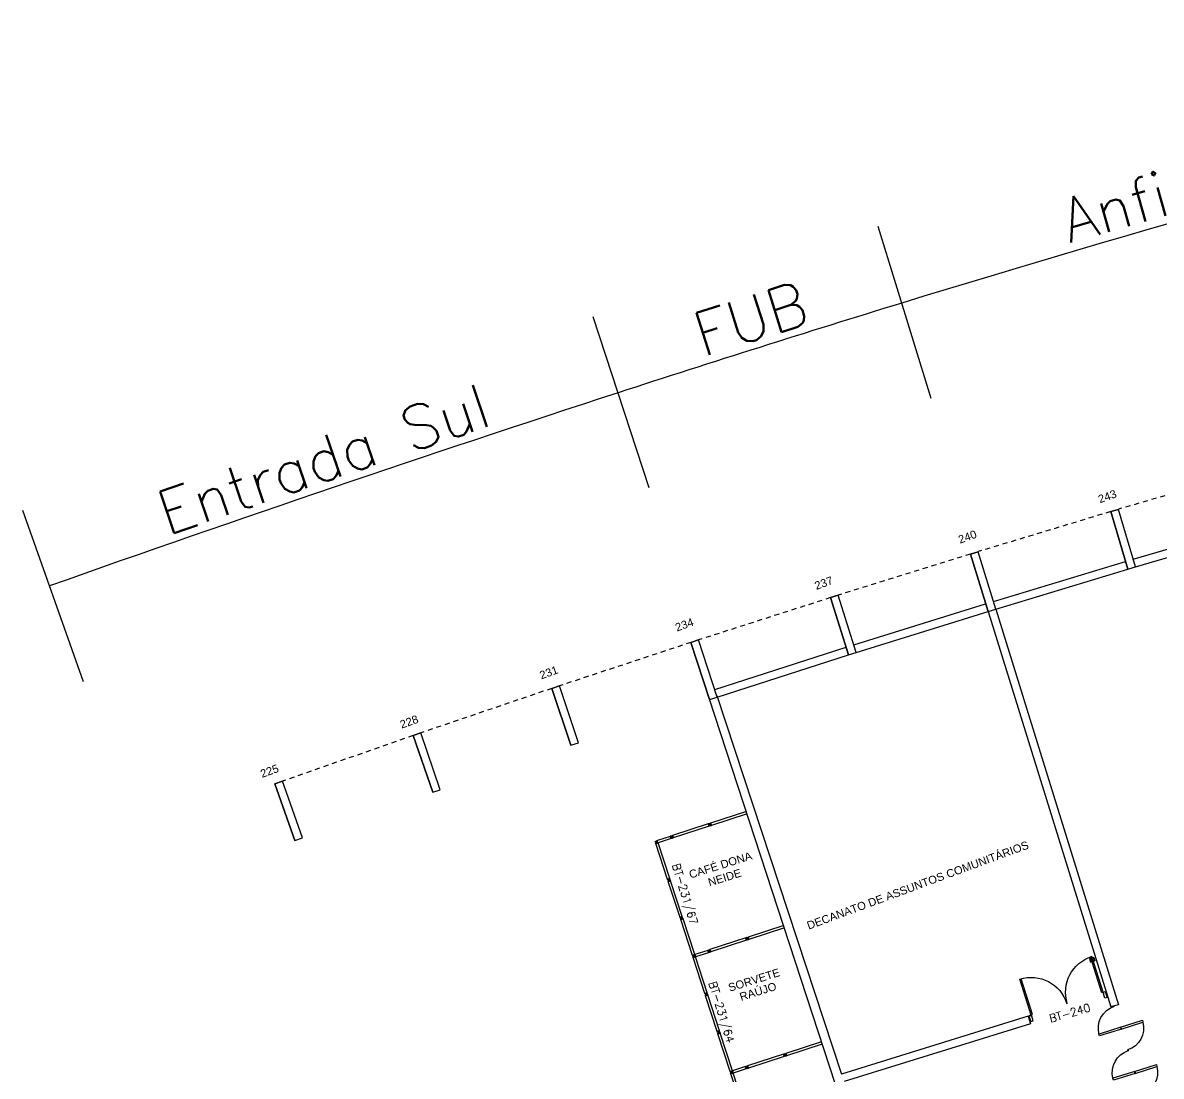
# Model space of a CAD drawing. Header units: millimetres. Extents: x 3089 to 3391, y 1087 to 1201.
# Drawn here: x 3090.57 to 3119.01, y 1160.33 to 1186.66 of the extents above; entities that cross this region are included whole.
import ezdxf

# ---------------------------------------------------------------- set-up
doc = ezdxf.new("R2010")
doc.units = ezdxf.units.MM
doc.linetypes.add('HIDDEN2', pattern=[0.1875, 0.125, -0.0625])
for name, color, linetype in [('ALV', 2, 'Continuous'), ('DIV', 2, 'Continuous'), ('ESQ', 1, 'Continuous'), ('ESTR', 3, 'Continuous'), ('NOPILAR', 2, 'Continuous'), ('PROJ', 1, 'HIDDEN2'), ('TEXTO', 2, 'Continuous'), ('TEXTO-ENDEREÇO', 2, 'Continuous'), ('USO1', 2, 'Continuous')]:
    doc.layers.add(name, color=color, linetype=linetype)
doc.styles.add('1', font='romans.shx', dxfattribs={"height": 1.1})
doc.styles.get("Standard").update_dxf_attribs({"font": 'arial.ttf'})
doc.styles.add('UNB-100-1', font='simplex.shx', dxfattribs={"height": 0.2})
doc.dimstyles.new('1-600', dxfattribs={"dimtxt": 1.1, "dimasz": 2.5, "dimexe": 2, "dimexo": 4, "dimgap": 0.2, "dimtad": 1, "dimdec": 0, "dimzin": 4, "dimdsep": 46, "dimlunit": 6, "dimtxsty": '1', "dimblk1": 'NONE', "dimblk2": 'NONE', "dimsah": 1, "dimcen": 0, "dimclrd": 2, "dimclre": 2, "dimclrt": 2, "dimadec": 0, "dimazin": 0, "dimtfac": 1, "dimtdec": 0, "dimtmove": 2, "dimatfit": 3, "dimldrblk": 'NONE', "dimfxl": 1, "dimtolj": 1, "dimtzin": 0, "dimarcsym": 0})

# ---------------------------------------------------------------- blocks, each defined once
blk = doc.blocks.new('PTDP-TTC')
at = {"color": 2}
for p, q in [((0.055, 1.015), (0.09, 1.015)), ((0.055, 0.075), (0.055, 1.015)), ((0.09, 0.075), (0.09, 1.015)), ((1.91, 0.075), (1.91, 1.015)), ((1.945, 1.015), (1.91, 1.015)), ((1.945, 0.075), (1.945, 1.015)), ((0.05, 0.075), (0, 0.075)), ((0, 0.075), (0, -0.075)), ((0.05, 0.04), (0.05, 0.075)), ((0.06, 0.04), (0.05, 0.04)), ((0.055, 0.075), (0.09, 0.075)), ((0.06, -0.075), (0.06, 0.04)), ((1.945, 0.075), (1.91, 0.075)), ((1.94, -0.075), (1.94, 0.04)), ((1.94, 0.04), (1.95, 0.04)), ((1.95, 0.04), (1.95, 0.075)), ((1.95, 0.075), (2, 0.075)), ((2, 0.075), (2, -0.075)), ((0, -0.075), (0.06, -0.075)), ((2, -0.075), (1.94, -0.075))]:
    blk.add_line(p, q, dxfattribs=at)
at = {"color": 1}
for centre, start, end in [((0.055, 0.075), 0, 90), ((1.945, 0.075), 90, 180)]:
    blk.add_arc(centre, 0.94, start, end, dxfattribs=at)
blk = doc.blocks.new('PTANF-TTC')
for p, q in [((-0.56, -0.542), (-0.56, -0.592)), ((0.01, -0.542), (-0.56, -0.542)), ((0.007, -0.544), (0.577, -0.544)), ((0.577, -0.594), (0.577, -0.543)), ((0.01, -0.592), (-0.56, -0.592)), ((0.007, -0.594), (0.577, -0.594)), ((-0.56, -1.703), (-0.56, -1.753)), ((0.01, -1.703), (-0.56, -1.703)), ((0.007, -1.704), (0.577, -1.704)), ((0.577, -1.754), (0.577, -1.704)), ((0.01, -1.753), (-0.56, -1.753)), ((0.007, -1.754), (0.577, -1.754)), ((-0.56, -2.86), (-0.56, -2.91)), ((0.01, -2.86), (-0.56, -2.86)), ((0.01, -2.91), (-0.56, -2.91)), ((0.007, -2.861), (0.577, -2.861)), ((0.007, -2.911), (0.577, -2.911)), ((0.577, -2.911), (0.577, -2.861)), ((-0.56, -4.019), (-0.56, -4.069)), ((0.01, -4.019), (-0.56, -4.019)), ((0.01, -4.069), (-0.56, -4.069)), ((0.007, -4.02), (0.577, -4.02)), ((0.007, -4.07), (0.577, -4.07)), ((0.577, -4.07), (0.577, -4.02))]:
    blk.add_line(p, q)
for centre, radius, start, end in [((0.008, -0.569), 0.569, 0.7568, 90.7568), ((0.012, -0.565), 0.571, 182.7261, 270.2797), ((0.006, -1.731), 0.571, 2.7261, 90.2797), ((0.012, -1.726), 0.571, 182.7261, 270.2797), ((0.006, -2.888), 0.571, 2.7261, 90.2797), ((0.012, -2.882), 0.571, 182.7261, 270.2797), ((0.006, -4.048), 0.571, 2.7261, 90.2797), ((0.012, -4.042), 0.571, 182.7261, 270.2797)]:
    blk.add_arc(centre, radius, start, end)
for p in [(0.007, -0.56), (0.01, -0.56), (0.007, -0.576), (0.01, -0.576), (0.007, -1.153), (0.01, -1.153), (0.007, -1.721), (0.007, -1.736), (0.007, -1.746), (0.01, -1.721), (0.01, -1.736), (0.007, -2.297), (0.007, -2.307), (0.01, -2.297), (0.007, -2.877), (0.007, -2.893), (0.007, -2.913), (0.01, -2.877), (0.01, -2.893), (0.007, -3.442), (0.007, -3.462), (0.01, -3.442), (0.007, -4.037), (0.007, -4.052), (0.007, -4.069), (0.01, -4.037), (0.01, -4.052)]:
    blk.add_point(p)
blk = doc.blocks.new('*D160')
at = {"layer": 'DEFPOINTS', "color": 0, "transparency": 16777216}
for p in [(3124.424, 1183.119), (3132.047, 1178.433), (3132.426, 1176.982), (3114.438, 1173.442), (3114.878, 1172.008)]:
    blk.add_point(p, dxfattribs=at)
at = {"layer": 'USO1', "color": 2, "lineweight": -2, "transparency": 16777216}
for p, q in [((3131.038, 1182.304), (3129.902, 1186.66)), ((3113.265, 1177.266), (3111.945, 1181.565))]:
    blk.add_line(p, q, dxfattribs=at)
blk.add_arc((3240.584, 762.359), 436.5, 104.62031, 107.05934, dxfattribs=at)
at = {"layer": 'USO1', "color": 2, "transparency": 16777216, "insert": (3121.237, 1183.006), "char_height": 1.1, "attachment_point": 5, "rotation": 15.8398, "style": '1'}
blk.add_mtext('\\A1;Anfiteatro 10', dxfattribs=at)
blk = doc.blocks.new('_NONE')
at = {"color": 0, "linetype": 'ByBlock'}
blk.add_circle((0, 0), 0.25, dxfattribs=at)
blk = doc.blocks.new('*D161')
at = {"layer": 'DEFPOINTS', "color": 0, "transparency": 16777216}
for p in [(3110.165, 1178.92), (3114.438, 1173.442), (3114.878, 1172.008), (3107.456, 1171.236), (3107.921, 1169.81)]:
    blk.add_point(p, dxfattribs=at)
at = {"layer": 'USO1', "color": 2, "lineweight": -2, "transparency": 16777216}
for p, q in [((3113.265, 1177.266), (3111.945, 1181.565)), ((3106.218, 1175.039), (3104.826, 1179.314))]:
    blk.add_line(p, q, dxfattribs=at)
blk.add_arc((3240.583, 762.362), 436.497, 107.05934, 108.03495, dxfattribs=at)
at = {"layer": 'USO1', "color": 2, "transparency": 16777216, "insert": (3108.758, 1179.263), "char_height": 1.1, "attachment_point": 5, "rotation": 17.5471, "style": '1'}
blk.add_mtext('\\A1;FUB', dxfattribs=at)
blk = doc.blocks.new('*D162')
at = {"layer": 'DEFPOINTS', "color": 0, "transparency": 16777216}
for p in [(3100.696, 1175.844), (3107.456, 1171.236), (3107.921, 1169.81), (3093.423, 1166.418), (3093.924, 1165.005)]:
    blk.add_point(p, dxfattribs=at)
at = {"layer": 'USO1', "color": 2, "lineweight": -2, "transparency": 16777216}
for p, q in [((3106.218, 1175.039), (3104.826, 1179.314)), ((3092.088, 1170.189), (3090.572, 1174.471))]:
    blk.add_line(p, q, dxfattribs=at)
blk.add_arc((3287.31, 618.851), 587.423, 108.034948, 109.498363, dxfattribs=at)
at = {"layer": 'USO1', "color": 2, "transparency": 16777216, "insert": (3098.086, 1175.755), "char_height": 1.1, "attachment_point": 5, "rotation": 18.7667, "style": '1'}
blk.add_mtext('\\A1;Entrada Sul', dxfattribs=at)
blk = doc.blocks.new('DIVMT-TTS')
for p, q in [((-0.03, 0.03), (-0.03, 0.006)), ((-0.008, 0.03), (-0.03, 0.03)), ((-0.0185, 0.006), (-0.03, 0.006)), ((-0.0185, -0.006), (-0.0185, 0.006)), ((-0.008, 0.03), (-0.008, 0.02)), ((-0.008, 0.02), (0.008, 0.02)), ((-0.0051, 0), (0.0051, 0)), ((0.0051, 0), (-0.0051, 0)), ((-0.0051, 0), (0.0051, 0)), ((0, -0.0051), (0, 0.0051)), ((0, 0.0051), (0, -0.0051)), ((0.008, 0.03), (0.008, 0.02)), ((0.008, 0.03), (0.03, 0.03)), ((0.0205, 0.006), (0.03, 0.006)), ((0.0205, -0.006), (0.0205, 0.006)), ((0.0205, 0.006), (0.0205, -0.006)), ((0.0205, 0.006), (0.03, 0.006)), ((0.97, 0.03), (0.03, 0.03)), ((0.03, 0.006), (0.03, 0.03)), ((0.03, -0.03), (0.03, 0.03)), ((0.03, -0.005), (0.03, 0.005)), ((0.97, -0.03), (0.97, 0.03)), ((0.97, 0.03), (0.97, 0.009)), ((0.97, 0.009), (0.97, 0.027)), ((0.9795, 0.006), (0.97, 0.006)), ((0.97, -0.005), (0.97, 0.005)), ((0.9795, 0.006), (0.9795, -0.006)), ((1.0051, 0), (0.9949, 0)), ((1, 0.0051), (1, -0.0051)), ((-0.0185, -0.006), (-0.03, -0.006)), ((-0.03, -0.03), (-0.03, -0.006)), ((-0.008, -0.03), (-0.03, -0.03)), ((-0.008, -0.03), (-0.008, -0.02)), ((-0.008, -0.02), (0.008, -0.02)), ((0.008, -0.03), (0.008, -0.02)), ((0.008, -0.03), (0.03, -0.03)), ((0.0205, -0.006), (0.03, -0.006)), ((0.0205, -0.006), (0.03, -0.006)), ((0.03, -0.006), (0.03, -0.03)), ((0.97, -0.03), (0.03, -0.03)), ((0.9795, -0.006), (0.97, -0.006)), ((0.97, -0.009), (0.97, -0.027))]:
    blk.add_line(p, q)

msp = doc.modelspace()

# ---------------------------------------------------------------- linework, layer by layer
at = {"layer": 'ALV'}
for p, q in [((3118.314, 1173.254), (3121.623, 1174.224)), ((3118.37, 1173.062), (3121.68, 1174.032)), ((3114.82, 1172.199), (3118.121, 1173.197)), ((3114.878, 1172.008), (3118.179, 1173.005)), ((3111.335, 1171.114), (3114.627, 1172.14)), ((3111.395, 1170.923), (3114.687, 1171.949)), ((3114.687, 1171.949), (3117.752, 1162.066)), ((3114.878, 1172.008), (3117.945, 1162.119)), ((3107.86, 1170), (3111.143, 1171.054)), ((3107.921, 1169.81), (3111.204, 1170.863)), ((3107.913, 1169.845), (3111.028, 1160.386)), ((3112.257, 1155.886), (3107.723, 1169.783)), ((3117.945, 1162.119), (3117.744, 1162.064)), ((3115.69, 1161.835), (3111.028, 1160.386)), ((3115.69, 1161.835), (3115.751, 1161.644)), ((3115.751, 1161.644), (3111.094, 1160.198))]:
    msp.add_line(p, q, dxfattribs=at)
at = {"layer": 'DIV'}
for p, q in [((3108.649, 1166.951), (3107.756, 1166.658)), ((3107.735, 1166.651), (3107.756, 1166.658)), ((3107.763, 1166.636), (3107.756, 1166.658)), ((3107.756, 1166.658), (3107.775, 1166.601)), ((3108.668, 1166.894), (3107.775, 1166.601)), ((3107.72, 1166.647), (3107.699, 1166.64)), ((3107.699, 1166.64), (3107.706, 1166.617)), ((3107.717, 1166.62), (3107.706, 1166.617)), ((3107.721, 1166.609), (3107.71, 1166.605)), ((3107.718, 1166.583), (3107.71, 1166.605)), ((3107.717, 1166.62), (3107.721, 1166.609)), ((3107.738, 1166.59), (3107.718, 1166.583)), ((3107.72, 1166.647), (3107.723, 1166.637)), ((3107.723, 1166.637), (3107.738, 1166.642)), ((3107.732, 1166.619), (3107.742, 1166.622)), ((3107.742, 1166.622), (3107.732, 1166.619)), ((3107.732, 1166.619), (3107.742, 1166.622)), ((3107.735, 1166.651), (3107.738, 1166.642)), ((3107.735, 1166.625), (3107.738, 1166.616)), ((3107.738, 1166.616), (3107.735, 1166.625)), ((3107.735, 1166.599), (3107.751, 1166.604)), ((3107.738, 1166.59), (3107.735, 1166.599)), ((3107.754, 1166.594), (3107.751, 1166.604)), ((3107.754, 1166.633), (3107.763, 1166.636)), ((3107.754, 1166.633), (3107.763, 1166.636)), ((3107.754, 1166.633), (3107.758, 1166.621)), ((3107.758, 1166.621), (3107.754, 1166.633)), ((3107.754, 1166.594), (3107.775, 1166.601)), ((3107.758, 1166.621), (3107.767, 1166.624)), ((3107.758, 1166.621), (3107.767, 1166.624)), ((3107.764, 1166.635), (3107.767, 1166.625)), ((3107.767, 1166.624), (3107.775, 1166.601)), ((3106.369, 1166.203), (3106.391, 1166.211)), ((3106.375, 1166.182), (3106.369, 1166.203)), ((3106.375, 1166.182), (3106.385, 1166.186)), ((3106.38, 1166.167), (3106.39, 1166.17)), ((3106.38, 1166.167), (3106.387, 1166.146)), ((3106.385, 1166.186), (3106.39, 1166.17)), ((3106.387, 1166.146), (3106.444, 1166.165)), ((3106.41, 1166.154), (3106.387, 1166.146)), ((3106.395, 1166.2), (3106.391, 1166.211)), ((3106.395, 1166.2), (3106.406, 1166.204)), ((3106.402, 1166.183), (3106.411, 1166.186)), ((3106.411, 1166.186), (3106.402, 1166.183)), ((3106.426, 1166.222), (3106.403, 1166.215)), ((3106.406, 1166.204), (3106.403, 1166.215)), ((3106.405, 1166.189), (3106.408, 1166.179)), ((3106.408, 1166.179), (3106.405, 1166.189)), ((3106.405, 1166.189), (3106.408, 1166.179)), ((3106.407, 1166.163), (3106.418, 1166.167)), ((3106.418, 1166.167), (3106.407, 1166.163)), ((3106.407, 1166.163), (3106.41, 1166.154)), ((3106.407, 1166.163), (3106.41, 1166.154)), ((3106.411, 1166.154), (3106.42, 1166.157)), ((3106.418, 1166.167), (3106.421, 1166.158)), ((3106.418, 1166.167), (3106.421, 1166.158)), ((3106.421, 1166.158), (3106.444, 1166.165)), ((3106.432, 1166.201), (3106.423, 1166.198)), ((3106.423, 1166.198), (3106.428, 1166.183)), ((3106.749, 1166.328), (3106.426, 1166.222)), ((3106.432, 1166.201), (3106.426, 1166.222)), ((3106.437, 1166.186), (3106.428, 1166.183)), ((3106.437, 1166.186), (3106.444, 1166.165)), ((3106.767, 1166.271), (3106.444, 1166.165)), ((3106.749, 1166.328), (3106.767, 1166.271)), ((3106.755, 1166.308), (3106.75, 1166.325)), ((3106.765, 1166.308), (3106.756, 1166.305)), ((3106.756, 1166.304), (3106.76, 1166.295)), ((3106.769, 1166.297), (3106.76, 1166.294)), ((3106.761, 1166.291), (3106.766, 1166.274)), ((3106.767, 1166.271), (3106.761, 1166.291)), ((3106.769, 1166.297), (3106.765, 1166.308)), ((3106.791, 1166.31), (3106.782, 1166.307)), ((3106.788, 1166.304), (3106.785, 1166.314)), ((3109.584, 1164.101), (3108.691, 1163.808)), ((3109.603, 1164.044), (3108.709, 1163.751)), ((3108.655, 1163.796), (3108.634, 1163.789)), ((3108.634, 1163.789), (3108.641, 1163.766)), ((3108.652, 1163.77), (3108.641, 1163.766)), ((3108.656, 1163.758), (3108.645, 1163.755)), ((3108.652, 1163.732), (3108.645, 1163.755)), ((3108.652, 1163.77), (3108.656, 1163.758)), ((3108.673, 1163.739), (3108.652, 1163.732)), ((3108.655, 1163.796), (3108.658, 1163.786)), ((3108.658, 1163.786), (3108.673, 1163.791)), ((3108.667, 1163.768), (3108.676, 1163.771)), ((3108.676, 1163.771), (3108.667, 1163.768)), ((3108.667, 1163.768), (3108.676, 1163.771)), ((3108.67, 1163.801), (3108.691, 1163.808)), ((3108.67, 1163.801), (3108.673, 1163.791)), ((3108.67, 1163.775), (3108.673, 1163.765)), ((3108.673, 1163.765), (3108.67, 1163.775)), ((3108.67, 1163.748), (3108.685, 1163.753)), ((3108.673, 1163.739), (3108.67, 1163.748)), ((3108.688, 1163.744), (3108.685, 1163.753)), ((3108.688, 1163.744), (3108.709, 1163.751)), ((3108.689, 1163.782), (3108.698, 1163.785)), ((3108.689, 1163.782), (3108.698, 1163.785)), ((3108.689, 1163.782), (3108.693, 1163.771)), ((3108.693, 1163.771), (3108.689, 1163.782)), ((3108.698, 1163.785), (3108.691, 1163.808)), ((3108.691, 1163.808), (3108.709, 1163.751)), ((3108.693, 1163.771), (3108.702, 1163.774)), ((3108.693, 1163.771), (3108.702, 1163.774)), ((3108.698, 1163.784), (3108.702, 1163.774)), ((3108.702, 1163.774), (3108.709, 1163.751)), ((3107.303, 1163.353), (3107.36, 1163.371)), ((3107.303, 1163.353), (3107.311, 1163.33)), ((3107.323, 1163.359), (3107.306, 1163.354)), ((3107.322, 1163.334), (3107.311, 1163.33)), ((3107.326, 1163.322), (3107.315, 1163.319)), ((3107.322, 1163.296), (3107.315, 1163.319)), ((3107.322, 1163.334), (3107.326, 1163.322)), ((3107.343, 1163.303), (3107.322, 1163.296)), ((3107.324, 1163.36), (3107.328, 1163.35)), ((3107.329, 1163.351), (3107.326, 1163.36)), ((3107.327, 1163.361), (3107.337, 1163.364)), ((3107.327, 1163.35), (3107.343, 1163.355)), ((3107.341, 1163.355), (3107.329, 1163.351)), ((3107.336, 1163.332), (3107.346, 1163.335)), ((3107.346, 1163.335), (3107.336, 1163.332)), ((3107.336, 1163.332), (3107.346, 1163.335)), ((3107.346, 1163.335), (3107.336, 1163.332)), ((3107.341, 1163.355), (3107.338, 1163.364)), ((3107.339, 1163.365), (3107.36, 1163.371)), ((3107.339, 1163.365), (3107.343, 1163.355)), ((3107.34, 1163.365), (3107.358, 1163.371)), ((3107.36, 1163.371), (3107.34, 1163.365)), ((3107.34, 1163.338), (3107.343, 1163.329)), ((3107.343, 1163.329), (3107.34, 1163.338)), ((3107.343, 1163.329), (3107.34, 1163.338)), ((3107.34, 1163.312), (3107.355, 1163.317)), ((3107.343, 1163.303), (3107.34, 1163.312)), ((3107.358, 1163.308), (3107.355, 1163.317)), ((3107.358, 1163.308), (3107.379, 1163.314)), ((3107.359, 1163.346), (3107.368, 1163.349)), ((3107.359, 1163.346), (3107.368, 1163.349)), ((3107.359, 1163.346), (3107.363, 1163.334)), ((3107.363, 1163.334), (3107.359, 1163.346)), ((3107.683, 1163.477), (3107.36, 1163.371)), ((3107.368, 1163.349), (3107.36, 1163.371)), ((3107.36, 1163.371), (3107.379, 1163.314)), ((3107.363, 1163.334), (3107.372, 1163.337)), ((3107.363, 1163.334), (3107.372, 1163.337)), ((3107.368, 1163.348), (3107.371, 1163.338)), ((3107.372, 1163.337), (3107.379, 1163.314)), ((3107.702, 1163.42), (3107.379, 1163.314)), ((3107.683, 1163.477), (3107.702, 1163.42)), ((3107.69, 1163.457), (3107.684, 1163.475)), ((3107.7, 1163.458), (3107.691, 1163.455)), ((3107.691, 1163.454), (3107.694, 1163.444)), ((3107.704, 1163.446), (3107.695, 1163.443)), ((3107.696, 1163.44), (3107.701, 1163.423)), ((3107.702, 1163.42), (3107.696, 1163.44)), ((3107.704, 1163.446), (3107.7, 1163.458)), ((3107.726, 1163.46), (3107.716, 1163.457)), ((3107.723, 1163.453), (3107.72, 1163.463)), ((3110.525, 1161.195), (3109.632, 1160.902)), ((3110.544, 1161.138), (3109.65, 1160.845)), ((3109.596, 1160.891), (3109.575, 1160.884)), ((3109.575, 1160.884), (3109.582, 1160.861)), ((3109.593, 1160.865), (3109.582, 1160.861)), ((3109.597, 1160.853), (3109.586, 1160.85)), ((3109.593, 1160.827), (3109.586, 1160.85)), ((3109.593, 1160.865), (3109.597, 1160.853)), ((3109.614, 1160.834), (3109.593, 1160.827)), ((3109.596, 1160.891), (3109.599, 1160.881)), ((3109.599, 1160.881), (3109.614, 1160.886)), ((3109.608, 1160.863), (3109.617, 1160.866)), ((3109.617, 1160.866), (3109.608, 1160.863)), ((3109.608, 1160.863), (3109.617, 1160.866)), ((3109.611, 1160.896), (3109.632, 1160.902)), ((3109.611, 1160.896), (3109.614, 1160.886)), ((3109.611, 1160.869), (3109.614, 1160.86)), ((3109.614, 1160.86), (3109.611, 1160.869)), ((3109.611, 1160.843), (3109.626, 1160.848)), ((3109.614, 1160.834), (3109.611, 1160.843)), ((3109.629, 1160.839), (3109.626, 1160.848)), ((3109.629, 1160.839), (3109.65, 1160.845)), ((3109.63, 1160.877), (3109.639, 1160.88)), ((3109.63, 1160.877), (3109.639, 1160.88)), ((3109.63, 1160.877), (3109.634, 1160.865)), ((3109.634, 1160.865), (3109.63, 1160.877)), ((3109.639, 1160.88), (3109.632, 1160.902)), ((3109.632, 1160.902), (3109.65, 1160.845)), ((3109.634, 1160.865), (3109.643, 1160.868)), ((3109.634, 1160.865), (3109.643, 1160.868)), ((3109.639, 1160.879), (3109.643, 1160.869)), ((3109.643, 1160.868), (3109.65, 1160.845)), ((3108.244, 1160.448), (3108.301, 1160.466)), ((3108.244, 1160.448), (3108.252, 1160.425)), ((3108.264, 1160.454), (3108.247, 1160.448)), ((3108.263, 1160.428), (3108.252, 1160.425)), ((3108.267, 1160.417), (3108.256, 1160.413)), ((3108.263, 1160.39), (3108.256, 1160.413)), ((3108.263, 1160.428), (3108.267, 1160.417)), ((3108.265, 1160.454), (3108.268, 1160.445)), ((3108.27, 1160.446), (3108.267, 1160.455)), ((3108.268, 1160.455), (3108.278, 1160.458)), ((3108.268, 1160.445), (3108.284, 1160.45)), ((3108.282, 1160.45), (3108.27, 1160.446)), ((3108.277, 1160.427), (3108.287, 1160.43)), ((3108.287, 1160.43), (3108.277, 1160.427)), ((3108.277, 1160.427), (3108.287, 1160.43)), ((3108.287, 1160.43), (3108.277, 1160.427)), ((3108.282, 1160.45), (3108.279, 1160.459)), ((3108.28, 1160.459), (3108.301, 1160.466)), ((3108.28, 1160.459), (3108.284, 1160.45)), ((3108.301, 1160.466), (3108.281, 1160.46)), ((3108.281, 1160.46), (3108.299, 1160.465)), ((3108.281, 1160.433), (3108.284, 1160.424)), ((3108.284, 1160.424), (3108.281, 1160.433)), ((3108.284, 1160.424), (3108.281, 1160.433)), ((3108.281, 1160.407), (3108.296, 1160.412)), ((3108.284, 1160.397), (3108.281, 1160.407)), ((3108.299, 1160.402), (3108.296, 1160.412)), ((3108.299, 1160.402), (3108.32, 1160.409)), ((3108.3, 1160.44), (3108.309, 1160.443)), ((3108.3, 1160.44), (3108.309, 1160.443)), ((3108.3, 1160.44), (3108.304, 1160.429)), ((3108.304, 1160.429), (3108.3, 1160.44)), ((3108.624, 1160.572), (3108.301, 1160.466)), ((3108.309, 1160.443), (3108.301, 1160.466)), ((3108.301, 1160.466), (3108.32, 1160.409)), ((3108.304, 1160.429), (3108.313, 1160.432)), ((3108.304, 1160.429), (3108.313, 1160.432)), ((3108.309, 1160.442), (3108.312, 1160.433)), ((3108.313, 1160.432), (3108.32, 1160.409)), ((3108.643, 1160.515), (3108.32, 1160.409)), ((3108.624, 1160.572), (3108.643, 1160.515)), ((3108.631, 1160.552), (3108.625, 1160.569)), ((3108.641, 1160.552), (3108.632, 1160.549)), ((3108.632, 1160.548), (3108.635, 1160.539)), ((3108.645, 1160.541), (3108.636, 1160.538)), ((3108.637, 1160.535), (3108.642, 1160.518)), ((3108.643, 1160.515), (3108.637, 1160.535)), ((3108.645, 1160.541), (3108.641, 1160.552)), ((3108.667, 1160.555), (3108.657, 1160.551)), ((3108.664, 1160.548), (3108.661, 1160.558)), ((3108.284, 1160.397), (3108.263, 1160.39))]:
    msp.add_line(p, q, dxfattribs=at)
at = {"layer": 'DIV', "color": 1}
for p, q in [((3106.68, 1165.253), (3106.387, 1166.146)), ((3106.737, 1165.272), (3106.444, 1166.165)), ((3106.68, 1165.253), (3106.737, 1165.272)), ((3106.68, 1165.253), (3106.703, 1165.261)), ((3106.687, 1165.232), (3106.68, 1165.253)), ((3106.7, 1165.26), (3106.683, 1165.254)), ((3106.687, 1165.232), (3106.697, 1165.235)), ((3106.697, 1165.235), (3106.701, 1165.22)), ((3106.707, 1165.25), (3106.703, 1165.261)), ((3106.706, 1165.252), (3106.703, 1165.261)), ((3106.704, 1165.261), (3106.713, 1165.264)), ((3106.717, 1165.255), (3106.706, 1165.252)), ((3106.707, 1165.25), (3106.718, 1165.253)), ((3106.713, 1165.232), (3106.723, 1165.236)), ((3106.723, 1165.236), (3106.713, 1165.232)), ((3106.723, 1165.236), (3106.713, 1165.232)), ((3106.737, 1165.272), (3106.714, 1165.264)), ((3106.718, 1165.253), (3106.714, 1165.264)), ((3106.717, 1165.255), (3106.714, 1165.264)), ((3106.716, 1165.239), (3106.72, 1165.229)), ((3106.72, 1165.229), (3106.716, 1165.239)), ((3106.716, 1165.239), (3106.72, 1165.229)), ((3106.72, 1165.229), (3106.716, 1165.239)), ((3106.737, 1165.272), (3106.717, 1165.265)), ((3106.717, 1165.265), (3106.734, 1165.271)), ((3106.744, 1165.251), (3106.735, 1165.248)), ((3106.735, 1165.248), (3106.74, 1165.233)), ((3106.744, 1165.251), (3106.737, 1165.272)), ((3106.749, 1165.236), (3106.74, 1165.233)), ((3106.749, 1165.236), (3106.756, 1165.215)), ((3106.692, 1165.217), (3106.701, 1165.22)), ((3106.692, 1165.217), (3106.699, 1165.196)), ((3106.699, 1165.196), (3106.756, 1165.215)), ((3106.722, 1165.204), (3106.699, 1165.196)), ((3106.992, 1164.303), (3106.699, 1165.196)), ((3106.719, 1165.213), (3106.73, 1165.216)), ((3106.73, 1165.216), (3106.719, 1165.213)), ((3106.719, 1165.213), (3106.722, 1165.204)), ((3106.719, 1165.213), (3106.722, 1165.204)), ((3106.723, 1165.204), (3106.732, 1165.207)), ((3106.73, 1165.216), (3106.733, 1165.207)), ((3106.73, 1165.216), (3106.733, 1165.207)), ((3106.733, 1165.207), (3106.756, 1165.215)), ((3107.049, 1164.322), (3106.756, 1165.215)), ((3106.992, 1164.303), (3107.049, 1164.322)), ((3106.992, 1164.303), (3107.015, 1164.31)), ((3106.999, 1164.282), (3106.992, 1164.303)), ((3107.012, 1164.31), (3106.995, 1164.304)), ((3106.999, 1164.282), (3107.008, 1164.285)), ((3107.004, 1164.267), (3107.013, 1164.27)), ((3107.004, 1164.267), (3107.01, 1164.246)), ((3107.008, 1164.285), (3107.013, 1164.27)), ((3107.01, 1164.246), (3107.067, 1164.265)), ((3107.033, 1164.253), (3107.01, 1164.246)), ((3107.303, 1163.353), (3107.01, 1164.246)), ((3107.018, 1164.3), (3107.015, 1164.31)), ((3107.018, 1164.301), (3107.015, 1164.31)), ((3107.016, 1164.311), (3107.025, 1164.314)), ((3107.029, 1164.305), (3107.018, 1164.301)), ((3107.018, 1164.3), (3107.03, 1164.303)), ((3107.025, 1164.282), (3107.034, 1164.285)), ((3107.034, 1164.285), (3107.025, 1164.282)), ((3107.034, 1164.285), (3107.025, 1164.282)), ((3107.049, 1164.322), (3107.026, 1164.314)), ((3107.03, 1164.303), (3107.026, 1164.314)), ((3107.029, 1164.305), (3107.026, 1164.314)), ((3107.028, 1164.289), (3107.031, 1164.279)), ((3107.031, 1164.279), (3107.028, 1164.289)), ((3107.028, 1164.289), (3107.031, 1164.279)), ((3107.031, 1164.279), (3107.028, 1164.289)), ((3107.049, 1164.322), (3107.029, 1164.315)), ((3107.029, 1164.315), (3107.046, 1164.321)), ((3107.03, 1164.262), (3107.042, 1164.266)), ((3107.042, 1164.266), (3107.03, 1164.262)), ((3107.03, 1164.262), (3107.033, 1164.253)), ((3107.03, 1164.262), (3107.033, 1164.253)), ((3107.034, 1164.254), (3107.044, 1164.257)), ((3107.042, 1164.266), (3107.045, 1164.257)), ((3107.042, 1164.266), (3107.045, 1164.257)), ((3107.045, 1164.257), (3107.067, 1164.265)), ((3107.056, 1164.301), (3107.046, 1164.298)), ((3107.046, 1164.298), (3107.051, 1164.282)), ((3107.056, 1164.301), (3107.049, 1164.322)), ((3107.061, 1164.286), (3107.051, 1164.282)), ((3107.061, 1164.286), (3107.067, 1164.265)), ((3107.36, 1163.371), (3107.067, 1164.265)), ((3107.611, 1162.401), (3107.322, 1163.296)), ((3107.668, 1162.42), (3107.379, 1163.314)), ((3107.611, 1162.401), (3107.668, 1162.42)), ((3107.611, 1162.401), (3107.634, 1162.409)), ((3107.618, 1162.38), (3107.611, 1162.401)), ((3107.631, 1162.408), (3107.614, 1162.402)), ((3107.638, 1162.398), (3107.634, 1162.409)), ((3107.637, 1162.4), (3107.634, 1162.409)), ((3107.635, 1162.409), (3107.645, 1162.412)), ((3107.649, 1162.403), (3107.637, 1162.4)), ((3107.638, 1162.398), (3107.649, 1162.402)), ((3107.668, 1162.42), (3107.646, 1162.412)), ((3107.649, 1162.402), (3107.646, 1162.412)), ((3107.649, 1162.403), (3107.646, 1162.412)), ((3107.668, 1162.42), (3107.649, 1162.413)), ((3107.649, 1162.413), (3107.666, 1162.419)), ((3107.675, 1162.399), (3107.666, 1162.396)), ((3107.666, 1162.396), (3107.671, 1162.381)), ((3107.675, 1162.399), (3107.668, 1162.42)), ((3107.618, 1162.38), (3107.628, 1162.384)), ((3107.623, 1162.365), (3107.633, 1162.368)), ((3107.623, 1162.365), (3107.63, 1162.344)), ((3107.628, 1162.384), (3107.633, 1162.368)), ((3107.63, 1162.344), (3107.687, 1162.363)), ((3107.653, 1162.352), (3107.63, 1162.344)), ((3107.919, 1161.45), (3107.63, 1162.344)), ((3107.644, 1162.381), (3107.654, 1162.384)), ((3107.654, 1162.384), (3107.644, 1162.381)), ((3107.654, 1162.384), (3107.644, 1162.381)), ((3107.648, 1162.387), (3107.651, 1162.377)), ((3107.651, 1162.377), (3107.648, 1162.387)), ((3107.648, 1162.387), (3107.651, 1162.377)), ((3107.651, 1162.377), (3107.648, 1162.387)), ((3107.65, 1162.361), (3107.661, 1162.364)), ((3107.661, 1162.364), (3107.65, 1162.361)), ((3107.65, 1162.361), (3107.653, 1162.352)), ((3107.65, 1162.361), (3107.653, 1162.352)), ((3107.654, 1162.352), (3107.663, 1162.355)), ((3107.661, 1162.364), (3107.664, 1162.355)), ((3107.661, 1162.364), (3107.664, 1162.355)), ((3107.664, 1162.355), (3107.687, 1162.363)), ((3107.68, 1162.384), (3107.671, 1162.381)), ((3107.68, 1162.384), (3107.687, 1162.363)), ((3107.976, 1161.468), (3107.687, 1162.363)), ((3107.919, 1161.45), (3107.976, 1161.468)), ((3107.919, 1161.45), (3107.942, 1161.457)), ((3107.926, 1161.429), (3107.919, 1161.45)), ((3107.939, 1161.456), (3107.922, 1161.451)), ((3107.926, 1161.429), (3107.935, 1161.432)), ((3107.931, 1161.414), (3107.94, 1161.417)), ((3107.931, 1161.414), (3107.938, 1161.393)), ((3107.935, 1161.432), (3107.94, 1161.417)), ((3107.938, 1161.393), (3107.995, 1161.411)), ((3107.961, 1161.4), (3107.938, 1161.393)), ((3108.244, 1160.448), (3107.938, 1161.393)), ((3107.946, 1161.446), (3107.942, 1161.457)), ((3107.945, 1161.448), (3107.942, 1161.457)), ((3107.943, 1161.458), (3107.953, 1161.461)), ((3107.956, 1161.452), (3107.945, 1161.448)), ((3107.946, 1161.446), (3107.957, 1161.45)), ((3107.952, 1161.429), (3107.962, 1161.432)), ((3107.962, 1161.432), (3107.952, 1161.429)), ((3107.962, 1161.432), (3107.952, 1161.429)), ((3107.976, 1161.468), (3107.953, 1161.461)), ((3107.957, 1161.45), (3107.953, 1161.461)), ((3107.956, 1161.452), (3107.953, 1161.461)), ((3107.955, 1161.435), (3107.959, 1161.426)), ((3107.959, 1161.426), (3107.955, 1161.435)), ((3107.955, 1161.435), (3107.959, 1161.426)), ((3107.959, 1161.426), (3107.955, 1161.435)), ((3107.976, 1161.468), (3107.956, 1161.462)), ((3107.956, 1161.462), (3107.973, 1161.467)), ((3107.958, 1161.409), (3107.969, 1161.413)), ((3107.969, 1161.413), (3107.958, 1161.409)), ((3107.958, 1161.409), (3107.961, 1161.4)), ((3107.958, 1161.409), (3107.961, 1161.4)), ((3107.961, 1161.401), (3107.971, 1161.404)), ((3107.969, 1161.413), (3107.972, 1161.404)), ((3107.969, 1161.413), (3107.972, 1161.404)), ((3107.972, 1161.404), (3107.995, 1161.411)), ((3107.983, 1161.447), (3107.974, 1161.444)), ((3107.974, 1161.444), (3107.978, 1161.429)), ((3107.983, 1161.447), (3107.976, 1161.468)), ((3107.988, 1161.432), (3107.978, 1161.429)), ((3107.988, 1161.432), (3107.995, 1161.411)), ((3108.301, 1160.466), (3107.995, 1161.411)), ((3108.613, 1159.516), (3108.32, 1160.409)), ((3108.556, 1159.497), (3108.263, 1160.39))]:
    msp.add_line(p, q, dxfattribs=at)
at = {"layer": 'ESQ'}
for p, q in [((3117.221, 1163.271), (3117.26, 1163.281)), ((3117.221, 1163.271), (3117.244, 1163.184)), ((3117.233, 1163.263), (3117.262, 1163.271)), ((3117.233, 1163.263), (3117.254, 1163.186)), ((3117.332, 1163.3), (3117.294, 1163.29)), ((3117.325, 1163.288), (3117.296, 1163.28)), ((3117.325, 1163.288), (3117.346, 1163.211)), ((3117.332, 1163.3), (3117.355, 1163.213)), ((3117.254, 1163.186), (3117.244, 1163.184)), ((3117.346, 1163.211), (3117.355, 1163.213))]:
    msp.add_line(p, q, dxfattribs=at)
at = {"layer": 'ESTR'}
for points in [[(3118.179, 1173.005), (3118.37, 1173.062), (3117.943, 1174.5), (3117.751, 1174.443), (3118.179, 1173.005), (3117.751, 1174.443), (3117.943, 1174.5)], [(3114.687, 1171.949), (3114.878, 1172.008), (3114.438, 1173.442), (3114.247, 1173.383), (3114.687, 1171.949), (3114.247, 1173.383), (3114.438, 1173.442)], [(3111.204, 1170.863), (3111.395, 1170.923), (3110.943, 1172.354), (3110.752, 1172.293), (3111.204, 1170.863), (3110.752, 1172.293), (3110.943, 1172.354)], [(3107.731, 1169.748), (3107.921, 1169.81), (3107.456, 1171.236), (3107.266, 1171.174), (3107.731, 1169.748), (3107.266, 1171.174), (3107.456, 1171.236)], [(3104.267, 1168.603), (3104.456, 1168.666), (3103.98, 1170.088), (3103.79, 1170.025), (3104.267, 1168.603), (3103.79, 1170.025), (3103.98, 1170.088)], [(3100.813, 1167.428), (3101.002, 1167.493), (3100.513, 1168.911), (3100.324, 1168.846), (3100.813, 1167.428), (3100.324, 1168.846), (3100.513, 1168.911)], [(3097.369, 1166.224), (3097.558, 1166.291), (3097.057, 1167.705), (3096.868, 1167.638), (3097.369, 1166.224), (3096.868, 1167.638), (3097.057, 1167.705)]]:
    msp.add_lwpolyline(points, dxfattribs=at)
at = {"layer": 'PROJ', "color": 1}
for p, q in [((3121.264, 1175.473), (3117.942, 1174.501)), ((3117.751, 1174.443), (3114.438, 1173.443)), ((3114.247, 1173.383), (3110.942, 1172.355)), ((3110.752, 1172.293), (3107.456, 1171.237)), ((3107.266, 1171.174), (3103.98, 1170.089)), ((3103.79, 1170.025), (3100.513, 1168.912)), ((3100.324, 1168.846), (3097.057, 1167.706))]:
    msp.add_line(p, q, dxfattribs=at)

# ---------------------------------------------------------------- block references
at = {"layer": 'DIV', "xscale": -1, "rotation": 198.1568294836125}
for p in [(3106.786, 1166.309), (3107.721, 1163.458), (3108.662, 1160.553)]:
    msp.add_blockref('DIVMT-TTS', p, dxfattribs=at)
at = {"layer": 'ESQ', "xscale": -1}
for name, p, rotation in [('PTDP-TTC', (3117.639, 1162.376), 17.50651076079827), ('PTANF-TTC', (3117.846, 1162.08), 17.46699986823408)]:
    msp.add_blockref(name, p, dxfattribs=dict(at, rotation=rotation))

# ---------------------------------------------------------------- texts
at = {"layer": 'NOPILAR'}
for s, p in [('243', (3117.481, 1174.65)), ('243', (3117.481, 1174.65)), ('240', (3113.987, 1173.641)), ('240', (3113.987, 1173.641)), ('237', (3110.397, 1172.485)), ('237', (3110.397, 1172.485)), ('234', (3106.915, 1171.444)), ('234', (3106.915, 1171.444)), ('231', (3103.527, 1170.249)), ('231', (3103.527, 1170.249)), ('228', (3100.039, 1169.018)), ('228', (3100.039, 1169.018)), ('225', (3096.551, 1167.787)), ('225', (3096.551, 1167.787))]:
    msp.add_text(s, height=0.2, rotation=19.9862, dxfattribs=at).set_placement(p)
at = {"layer": 'TEXTO'}
for s, rotation, p in [('DECANATO DE ASSUNTOS COMUNITÁRIOS', 20.2566, (3110.206, 1163.995)), ('CAFÉ DONA', 17.3926, (3107.254, 1165.271)), ('NEIDE', 17.3926, (3107.729, 1165.075)), ('SORVETE', 17.3926, (3108.234, 1162.443)), ('RAÚJO', 17.3926, (3108.518, 1162.214))]:
    msp.add_text(s, height=0.2, rotation=rotation, dxfattribs=at).set_placement(p)
at = {"layer": 'TEXTO-ENDEREÇO', "style": 'UNB-100-1'}
for s, rotation, p in [('BT-231/67', 286.9082, (3106.791, 1165.616)), ('BT-231/64', 286.9082, (3107.704, 1162.669)), ('BT-240', 16.1248, (3116.251, 1161.671))]:
    msp.add_text(s, height=0.2, rotation=rotation, dxfattribs=at).set_placement(p)

# ---------------------------------------------------------------- dimensions: what is measured, and where the dimension line sits
at = {"layer": 'USO1'}
for base, line1, line2, text, picture, middle in [((3124.424, 1183.119), ((3114.878, 1172.008), (3114.438, 1173.442)), ((3132.426, 1176.982), (3132.047, 1178.433)), 'Anfiteatro 10', '*D160', (3121.237, 1183.006)), ((3110.165, 1178.92), ((3107.921, 1169.81), (3107.456, 1171.236)), ((3114.878, 1172.008), (3114.438, 1173.442)), 'FUB', '*D161', (3108.758, 1179.263)), ((3100.696, 1175.844), ((3093.423, 1166.418), (3093.924, 1165.005)), ((3107.921, 1169.81), (3107.456, 1171.236)), 'Entrada Sul', '*D162', (3098.086, 1175.755))]:
    dim = msp.add_angular_dim_2l(base=base, line1=line1, line2=line2, text=text, dimstyle='1-600', override={"dimazin": 1}, dxfattribs=at)
    dim.commit()
    dim.dimension.update_dxf_attribs({"geometry": picture, "text_midpoint": middle})

doc.saveas('drawing.dxf')
